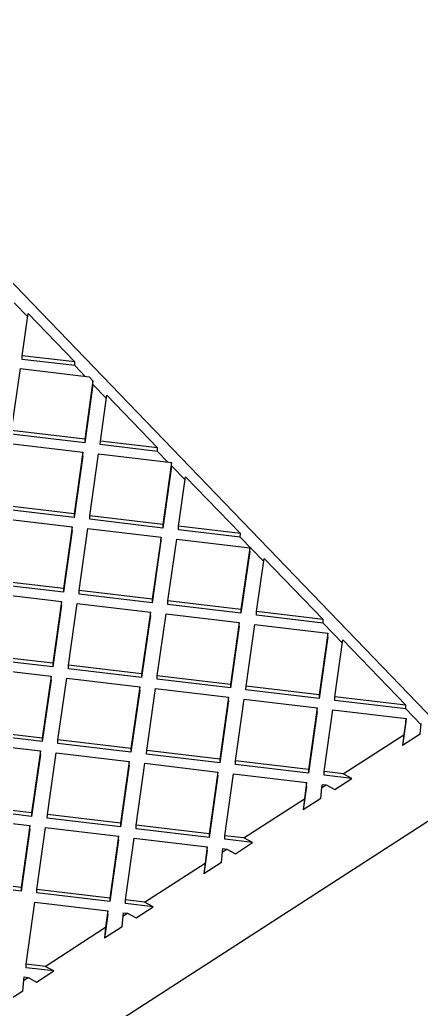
# Model space of a CAD drawing. Header units: millimetres. Extents: x -2140 to -1200, y 2406 to 2649.
# Drawn here: x -1936.51 to -1930.17, y 2473.31 to 2488.95 of the extents above; entities that cross this region are included whole.
import ezdxf

# ---------------------------------------------------------------- set-up
doc = ezdxf.new("R2010")
doc.units = ezdxf.units.MM

msp = doc.modelspace()

# ---------------------------------------------------------------- linework, layer by layer
at = {"color": 7, "linetype": 'Continuous', "lineweight": 25}
for p, q in [((-1929.957, 2477.869), (-1940.627, 2488.953)), ((-1936.596, 2484.479), (-1936.383, 2484.258)), ((-1936.47, 2483.643), (-1936.376, 2484.308)), ((-1936.376, 2484.308), (-1935.64, 2483.544)), ((-1936.471, 2483.585), (-1936.47, 2483.643)), ((-1935.64, 2483.487), (-1936.471, 2483.585)), ((-1935.64, 2483.544), (-1936.47, 2483.643)), ((-1935.64, 2483.487), (-1935.64, 2483.544)), ((-1936.638, 2482.462), (-1936.499, 2483.439)), ((-1936.499, 2483.439), (-1935.415, 2483.31)), ((-1935.64, 2483.487), (-1935.477, 2483.317)), ((-1935.354, 2483.247), (-1935.485, 2482.324)), ((-1935.415, 2483.31), (-1935.354, 2483.247)), ((-1935.354, 2483.19), (-1935.354, 2483.247)), ((-1935.354, 2483.19), (-1935.485, 2482.267)), ((-1935.354, 2483.19), (-1935.142, 2482.969)), ((-1935.237, 2482.295), (-1935.135, 2483.019)), ((-1935.135, 2483.019), (-1934.334, 2482.187)), ((-1935.485, 2482.324), (-1936.638, 2482.462)), ((-1935.485, 2482.267), (-1936.638, 2482.404)), ((-1935.485, 2482.324), (-1935.485, 2482.267)), ((-1935.238, 2482.238), (-1935.237, 2482.295)), ((-1934.334, 2482.187), (-1935.237, 2482.295)), ((-1936.667, 2482.258), (-1935.514, 2482.121)), ((-1934.335, 2482.13), (-1935.238, 2482.238)), ((-1934.335, 2482.13), (-1934.334, 2482.187)), ((-1935.514, 2482.063), (-1935.653, 2481.086)), ((-1935.514, 2482.121), (-1935.652, 2481.143)), ((-1935.514, 2482.063), (-1935.514, 2482.121)), ((-1935.405, 2481.114), (-1935.266, 2482.091)), ((-1935.266, 2482.091), (-1934.113, 2481.954)), ((-1934.335, 2482.13), (-1934.172, 2481.961)), ((-1934.113, 2481.954), (-1934.252, 2480.977)), ((-1934.113, 2481.897), (-1934.252, 2480.919)), ((-1934.113, 2481.897), (-1934.113, 2481.954)), ((-1934.113, 2481.9), (-1933.9, 2481.679)), ((-1934.004, 2480.947), (-1933.893, 2481.729)), ((-1933.893, 2481.729), (-1933.028, 2480.831)), ((-1935.653, 2481.086), (-1936.806, 2481.223)), ((-1935.652, 2481.143), (-1936.805, 2481.28)), ((-1936.834, 2481.077), (-1935.681, 2480.94)), ((-1935.652, 2481.143), (-1935.653, 2481.086)), ((-1935.405, 2481.057), (-1935.405, 2481.114)), ((-1934.252, 2480.977), (-1935.405, 2481.114)), ((-1934.252, 2480.919), (-1935.405, 2481.057)), ((-1935.681, 2480.94), (-1935.82, 2479.962)), ((-1935.682, 2480.882), (-1935.681, 2480.94)), ((-1935.572, 2479.933), (-1935.433, 2480.91)), ((-1935.433, 2480.91), (-1934.28, 2480.773)), ((-1934.252, 2480.977), (-1934.252, 2480.919)), ((-1934.004, 2480.89), (-1934.004, 2480.947)), ((-1933.028, 2480.831), (-1934.004, 2480.947)), ((-1933.029, 2480.774), (-1934.004, 2480.89)), ((-1935.682, 2480.882), (-1935.82, 2479.905)), ((-1934.28, 2480.773), (-1934.419, 2479.795)), ((-1934.281, 2480.716), (-1934.28, 2480.773)), ((-1934.171, 2479.766), (-1934.033, 2480.743)), ((-1934.033, 2480.743), (-1932.88, 2480.606)), ((-1933.029, 2480.774), (-1933.028, 2480.831)), ((-1933.029, 2480.774), (-1932.659, 2480.389)), ((-1934.281, 2480.716), (-1934.419, 2479.738)), ((-1932.88, 2480.606), (-1933.018, 2479.629)), ((-1932.88, 2480.549), (-1932.88, 2480.606)), ((-1932.88, 2480.549), (-1933.019, 2479.572)), ((-1932.771, 2479.599), (-1932.652, 2480.44)), ((-1932.652, 2480.44), (-1931.723, 2479.475)), ((-1935.82, 2479.962), (-1936.973, 2480.099)), ((-1935.82, 2479.905), (-1936.973, 2480.042)), ((-1935.82, 2479.962), (-1935.82, 2479.905)), ((-1937.002, 2479.896), (-1935.849, 2479.758)), ((-1935.572, 2479.875), (-1935.572, 2479.933)), ((-1934.419, 2479.795), (-1935.572, 2479.933)), ((-1934.419, 2479.738), (-1935.572, 2479.875)), ((-1934.419, 2479.795), (-1934.419, 2479.738)), ((-1935.849, 2479.701), (-1935.988, 2478.724)), ((-1935.849, 2479.758), (-1935.987, 2478.781)), ((-1935.849, 2479.701), (-1935.849, 2479.758)), ((-1935.739, 2478.752), (-1935.601, 2479.729)), ((-1935.601, 2479.729), (-1934.448, 2479.592)), ((-1934.172, 2479.709), (-1934.171, 2479.766)), ((-1933.019, 2479.572), (-1934.172, 2479.709)), ((-1933.018, 2479.629), (-1934.171, 2479.766)), ((-1934.448, 2479.535), (-1934.587, 2478.557)), ((-1934.448, 2479.592), (-1934.586, 2478.614)), ((-1934.448, 2479.535), (-1934.448, 2479.592)), ((-1934.339, 2478.585), (-1934.2, 2479.562)), ((-1934.2, 2479.562), (-1933.047, 2479.425)), ((-1933.018, 2479.629), (-1933.019, 2479.572)), ((-1932.771, 2479.542), (-1932.771, 2479.599)), ((-1931.723, 2479.475), (-1932.771, 2479.599)), ((-1931.723, 2479.418), (-1932.771, 2479.542)), ((-1933.047, 2479.425), (-1933.186, 2478.448)), ((-1933.048, 2479.368), (-1933.186, 2478.391)), ((-1933.048, 2479.368), (-1933.047, 2479.425)), ((-1932.938, 2478.418), (-1932.8, 2479.396)), ((-1932.8, 2479.396), (-1931.647, 2479.259)), ((-1931.723, 2479.418), (-1931.723, 2479.475)), ((-1931.723, 2479.418), (-1931.417, 2479.1)), ((-1931.647, 2479.201), (-1931.786, 2478.224)), ((-1931.647, 2479.259), (-1931.785, 2478.281)), ((-1931.647, 2479.201), (-1931.647, 2479.259)), ((-1931.538, 2478.252), (-1931.41, 2479.15)), ((-1931.41, 2479.15), (-1930.417, 2478.118)), ((-1935.988, 2478.724), (-1937.141, 2478.861)), ((-1935.987, 2478.781), (-1937.14, 2478.918)), ((-1937.169, 2478.714), (-1936.016, 2478.577)), ((-1935.987, 2478.781), (-1935.988, 2478.724)), ((-1935.74, 2478.694), (-1935.739, 2478.752)), ((-1934.586, 2478.614), (-1935.739, 2478.752)), ((-1936.016, 2478.577), (-1936.154, 2477.6)), ((-1936.016, 2478.52), (-1936.016, 2478.577)), ((-1935.907, 2477.57), (-1935.768, 2478.548)), ((-1935.768, 2478.548), (-1934.615, 2478.411)), ((-1934.587, 2478.557), (-1935.74, 2478.694)), ((-1934.586, 2478.614), (-1934.587, 2478.557)), ((-1934.339, 2478.528), (-1934.339, 2478.585)), ((-1933.186, 2478.448), (-1934.339, 2478.585)), ((-1936.016, 2478.52), (-1936.155, 2477.543)), ((-1934.615, 2478.411), (-1934.754, 2477.433)), ((-1934.616, 2478.353), (-1934.615, 2478.411)), ((-1933.186, 2478.391), (-1934.339, 2478.528)), ((-1933.186, 2478.448), (-1933.186, 2478.391)), ((-1932.939, 2478.361), (-1932.938, 2478.418)), ((-1931.785, 2478.281), (-1932.938, 2478.418)), ((-1934.616, 2478.353), (-1934.754, 2477.376)), ((-1934.506, 2477.404), (-1934.368, 2478.381)), ((-1934.368, 2478.381), (-1933.215, 2478.244)), ((-1933.215, 2478.244), (-1933.353, 2477.267)), ((-1933.215, 2478.187), (-1933.215, 2478.244)), ((-1931.786, 2478.224), (-1932.939, 2478.361)), ((-1931.785, 2478.281), (-1931.786, 2478.224)), ((-1931.538, 2478.194), (-1931.538, 2478.252)), ((-1930.417, 2478.118), (-1931.538, 2478.252)), ((-1933.215, 2478.187), (-1933.354, 2477.209)), ((-1933.106, 2477.237), (-1932.967, 2478.215)), ((-1932.967, 2478.215), (-1931.814, 2478.077)), ((-1931.814, 2478.077), (-1931.953, 2477.1)), ((-1931.815, 2478.02), (-1931.814, 2478.077)), ((-1930.417, 2478.061), (-1931.538, 2478.194)), ((-1930.417, 2478.061), (-1930.417, 2478.118)), ((-1931.815, 2478.02), (-1931.953, 2477.043)), ((-1931.705, 2477.071), (-1931.566, 2478.048)), ((-1931.566, 2478.048), (-1930.413, 2477.911)), ((-1930.417, 2478.061), (-1930.175, 2477.809)), ((-1930.414, 2477.854), (-1930.467, 2477.48)), ((-1930.413, 2477.911), (-1930.45, 2477.652)), ((-1930.414, 2477.854), (-1930.413, 2477.911)), ((-1930.19, 2477.659), (-1930.173, 2477.832)), ((-1936.154, 2477.6), (-1937.308, 2477.737)), ((-1936.155, 2477.543), (-1937.308, 2477.68)), ((-1931.404, 2477.035), (-1930.45, 2477.652)), ((-1930.19, 2477.659), (-1930.467, 2477.48)), ((-1930.45, 2477.652), (-1930.467, 2477.48)), ((-1937.336, 2477.533), (-1936.183, 2477.396)), ((-1936.154, 2477.6), (-1936.155, 2477.543)), ((-1935.907, 2477.513), (-1935.907, 2477.57)), ((-1934.754, 2477.433), (-1935.907, 2477.57)), ((-1934.754, 2477.376), (-1935.907, 2477.513)), ((-1936.183, 2477.396), (-1936.322, 2476.419)), ((-1936.184, 2477.339), (-1936.322, 2476.362)), ((-1936.184, 2477.339), (-1936.183, 2477.396)), ((-1936.074, 2476.389), (-1935.936, 2477.367)), ((-1935.936, 2477.367), (-1934.783, 2477.23)), ((-1934.754, 2477.433), (-1934.754, 2477.376)), ((-1934.507, 2477.347), (-1934.506, 2477.404)), ((-1933.354, 2477.209), (-1934.507, 2477.347)), ((-1933.353, 2477.267), (-1934.506, 2477.404)), ((-1934.783, 2477.172), (-1934.922, 2476.195)), ((-1934.783, 2477.23), (-1934.921, 2476.252)), ((-1934.783, 2477.172), (-1934.783, 2477.23)), ((-1934.674, 2476.223), (-1934.535, 2477.2)), ((-1934.535, 2477.2), (-1933.382, 2477.063)), ((-1933.353, 2477.267), (-1933.354, 2477.209)), ((-1933.106, 2477.18), (-1933.106, 2477.237)), ((-1931.953, 2477.1), (-1933.106, 2477.237)), ((-1931.953, 2477.043), (-1933.106, 2477.18)), ((-1933.382, 2477.063), (-1933.521, 2476.086)), ((-1933.383, 2477.006), (-1933.521, 2476.028)), ((-1933.383, 2477.006), (-1933.382, 2477.063)), ((-1933.273, 2476.056), (-1933.135, 2477.033)), ((-1933.135, 2477.033), (-1931.982, 2476.896)), ((-1931.953, 2477.1), (-1931.953, 2477.043)), ((-1931.705, 2477.013), (-1931.705, 2477.071)), ((-1931.404, 2477.035), (-1931.705, 2477.071)), ((-1931.268, 2476.961), (-1931.705, 2477.013)), ((-1931.268, 2476.961), (-1931.404, 2477.035)), ((-1931.982, 2476.839), (-1932.035, 2476.465)), ((-1931.982, 2476.896), (-1932.018, 2476.638)), ((-1931.982, 2476.839), (-1931.982, 2476.896)), ((-1931.741, 2476.817), (-1931.734, 2476.867)), ((-1931.741, 2476.817), (-1931.675, 2476.86)), ((-1931.734, 2476.867), (-1931.675, 2476.86)), ((-1931.675, 2476.86), (-1931.539, 2476.786)), ((-1931.539, 2476.786), (-1931.268, 2476.961)), ((-1931.758, 2476.645), (-1931.741, 2476.817)), ((-1929.537, 2476.628), (-1942.865, 2468.005)), ((-1936.322, 2476.419), (-1937.475, 2476.556)), ((-1932.973, 2476.02), (-1932.018, 2476.638)), ((-1931.758, 2476.645), (-1932.035, 2476.465)), ((-1932.018, 2476.638), (-1932.035, 2476.465)), ((-1937.504, 2476.352), (-1936.351, 2476.215)), ((-1936.322, 2476.362), (-1937.475, 2476.499)), ((-1936.322, 2476.419), (-1936.322, 2476.362)), ((-1936.075, 2476.332), (-1936.074, 2476.389)), ((-1934.921, 2476.252), (-1936.074, 2476.389)), ((-1936.351, 2476.215), (-1936.489, 2475.238)), ((-1936.351, 2476.158), (-1936.351, 2476.215)), ((-1934.922, 2476.195), (-1936.075, 2476.332)), ((-1934.921, 2476.252), (-1934.922, 2476.195)), ((-1934.674, 2476.166), (-1934.674, 2476.223)), ((-1933.521, 2476.086), (-1934.674, 2476.223)), ((-1936.351, 2476.158), (-1936.49, 2475.181)), ((-1936.242, 2475.208), (-1936.103, 2476.186)), ((-1936.103, 2476.186), (-1934.95, 2476.048)), ((-1934.95, 2476.048), (-1935.089, 2475.071)), ((-1934.951, 2475.991), (-1934.95, 2476.048)), ((-1933.521, 2476.028), (-1934.674, 2476.166)), ((-1933.521, 2476.086), (-1933.521, 2476.028)), ((-1933.274, 2475.999), (-1933.273, 2476.056)), ((-1932.973, 2476.02), (-1933.273, 2476.056)), ((-1934.951, 2475.991), (-1935.089, 2475.014)), ((-1934.841, 2475.042), (-1934.703, 2476.019)), ((-1934.703, 2476.019), (-1933.55, 2475.882)), ((-1933.55, 2475.882), (-1933.586, 2475.623)), ((-1933.55, 2475.825), (-1933.55, 2475.882)), ((-1932.836, 2475.947), (-1933.274, 2475.999)), ((-1933.107, 2475.772), (-1932.836, 2475.947)), ((-1932.836, 2475.947), (-1932.973, 2476.02)), ((-1933.55, 2475.825), (-1933.603, 2475.451)), ((-1933.326, 2475.63), (-1933.309, 2475.803)), ((-1933.309, 2475.803), (-1933.302, 2475.852)), ((-1933.309, 2475.803), (-1933.243, 2475.845)), ((-1933.302, 2475.852), (-1933.243, 2475.845)), ((-1933.243, 2475.845), (-1933.107, 2475.772)), ((-1934.541, 2475.006), (-1933.586, 2475.623)), ((-1933.326, 2475.63), (-1933.603, 2475.451)), ((-1933.586, 2475.623), (-1933.603, 2475.451)), ((-1936.49, 2475.181), (-1937.643, 2475.318)), ((-1936.489, 2475.238), (-1937.642, 2475.375)), ((-1936.489, 2475.238), (-1936.49, 2475.181)), ((-1936.242, 2475.151), (-1936.242, 2475.208)), ((-1935.089, 2475.071), (-1936.242, 2475.208)), ((-1935.089, 2475.014), (-1936.242, 2475.151)), ((-1936.409, 2474.027), (-1936.271, 2475.005)), ((-1936.271, 2475.005), (-1935.118, 2474.867)), ((-1935.089, 2475.071), (-1935.089, 2475.014)), ((-1934.842, 2474.984), (-1934.841, 2475.042)), ((-1934.404, 2474.932), (-1934.842, 2474.984)), ((-1934.541, 2475.006), (-1934.841, 2475.042)), ((-1934.404, 2474.932), (-1934.541, 2475.006)), ((-1935.118, 2474.81), (-1935.171, 2474.436)), ((-1935.118, 2474.867), (-1935.154, 2474.609)), ((-1935.118, 2474.81), (-1935.118, 2474.867)), ((-1934.894, 2474.616), (-1934.877, 2474.788)), ((-1934.877, 2474.788), (-1934.87, 2474.838)), ((-1934.877, 2474.788), (-1934.811, 2474.831)), ((-1934.87, 2474.838), (-1934.811, 2474.831)), ((-1934.811, 2474.831), (-1934.675, 2474.757)), ((-1934.675, 2474.757), (-1934.404, 2474.932)), ((-1936.109, 2473.991), (-1935.154, 2474.609)), ((-1934.894, 2474.616), (-1935.171, 2474.436)), ((-1935.154, 2474.609), (-1935.171, 2474.436)), ((-1936.41, 2473.97), (-1936.409, 2474.027)), ((-1936.109, 2473.991), (-1936.409, 2474.027)), ((-1935.972, 2473.918), (-1936.41, 2473.97)), ((-1936.243, 2473.743), (-1935.972, 2473.918)), ((-1935.972, 2473.918), (-1936.109, 2473.991)), ((-1936.462, 2473.601), (-1936.445, 2473.774)), ((-1936.445, 2473.774), (-1936.438, 2473.823)), ((-1936.445, 2473.774), (-1936.379, 2473.816)), ((-1936.438, 2473.823), (-1936.379, 2473.816)), ((-1936.379, 2473.816), (-1936.243, 2473.743)), ((-1936.462, 2473.601), (-1936.739, 2473.422))]:
    msp.add_line(p, q, dxfattribs=at)

doc.saveas('drawing.dxf')
